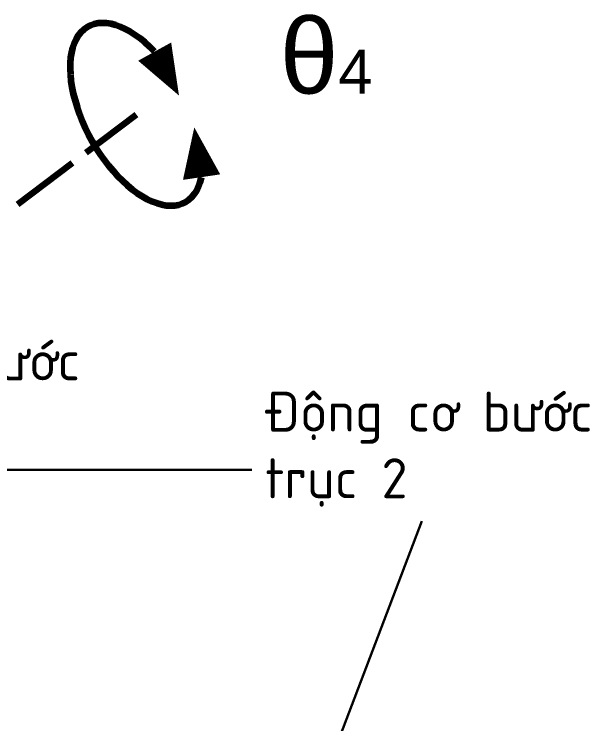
# Model space of a CAD drawing. Header units: millimetres. Extents: x -253 to 12701, y 1223 to 2077.
# Drawn here: x 3840.8 to 3941.6, y 1763.3 to 1887.6 of the extents above; entities that cross this region are included whole.
import ezdxf

# ---------------------------------------------------------------- set-up
doc = ezdxf.new("R2010")
doc.units = ezdxf.units.MM
doc.linetypes.add('ACAD_ISO02W100', pattern=[15, 12, -3])
for name, color, linetype, lineweight in [('0.3mm', 240, 'Continuous', 30), ('Chu', 241, 'Continuous', 35), ('Net 0.7', 7, 'Continuous', 70), ('Net Duc', 7, 'ACAD_ISO02W100', 70)]:
    doc.layers.add(name, color=color, linetype=linetype, lineweight=lineweight)
doc.styles.get("Standard").update_dxf_attribs({"font": 'arial.ttf'})
doc.dimstyles.new('TL1 2 to', dxfattribs={"dimtxt": 4, "dimasz": 3, "dimexe": 1, "dimexo": 0, "dimgap": 1.5, "dimtad": 1, "dimdec": 0, "dimlfac": 0.5, "dimzin": 0, "dimdsep": 46, "dimtxsty": 'Standard', "dimcen": 0.01, "dimclrd": 256, "dimclre": 3, "dimclrt": 3, "dimadec": 0, "dimazin": 0, "dimtfac": 1, "dimtdec": 0, "dimtofl": 0, "dimtmove": 1, "dimatfit": 1, "dimfxl": 1, "dimtolj": 1, "dimtzin": 0, "dimlwd": -1, "dimlwe": -1, "dimarcsym": 0})

msp = doc.modelspace()

# ---------------------------------------------------------------- linework, layer by layer
at = {"layer": '0.3mm'}
msp.add_line((3822.41, 1807.79), (3882.41, 1807.79), dxfattribs=at)
at = {"layer": 'Net 0.7', "lineweight": 211}
for points in [[(3869.65, 1873.39, 0, 6.6, 0), (3865.39, 1881.09, 6.6, 6.6, 0)], [(3872.33, 1867.81, 0, 6.6, 0), (3873.61, 1859.1, 6.6, 6.6, 0)]]:
    msp.add_lwpolyline(points, format="xyseb", dxfattribs=at)
msp.add_ellipse((3862.23, 1870.1), major_axis=(-8.51, 15.38), ratio=0.517828, start_param=5.190197, end_param=9.958116, dxfattribs=at)
at = {"layer": 'Net Duc', "lineweight": 100}
msp.add_line((3793.51, 1818.23), (3862.23, 1870.1), dxfattribs=at)

# ---------------------------------------------------------------- texts
at = {"layer": 'Chu', "lineweight": 211, "insert": (3887.31, 1886.95), "char_height": 7.7, "attachment_point": 1}
msp.add_mtext_dynamic_manual_height_columns('{\\H1.71429x;θ}4', width=96.6331, gutter_width=13.75, heights=[0], dxfattribs=at)
at = {"layer": 'Chu', "char_height": 7, "attachment_point": 5}
for s, insert in [('\\pxql;{\\fTCVN 7284|b0|i0|c0|p34;Động cơ bước \\Ptrục 4}', (3825.74, 1820.41)), ('\\pxql;{\\fTCVN 7284|b0|i0|c0|p34;Động cơ bước \\Ptrục 2}', (3915.52, 1811.44))]:
    msp.add_mtext(s, dxfattribs=dict(at, insert=insert))

# ---------------------------------------------------------------- leaders
at = {"layer": '0.3mm'}
msp.add_leader([(3874.11, 1698.66), (3912.19, 1798.83)], dimstyle='TL1 2 to', override={"dimscale": 0, "dimgap": 1.5, "dimtad": 0, "dimldrblk": 'Dot'}, dxfattribs=at)

doc.saveas('drawing.dxf')
